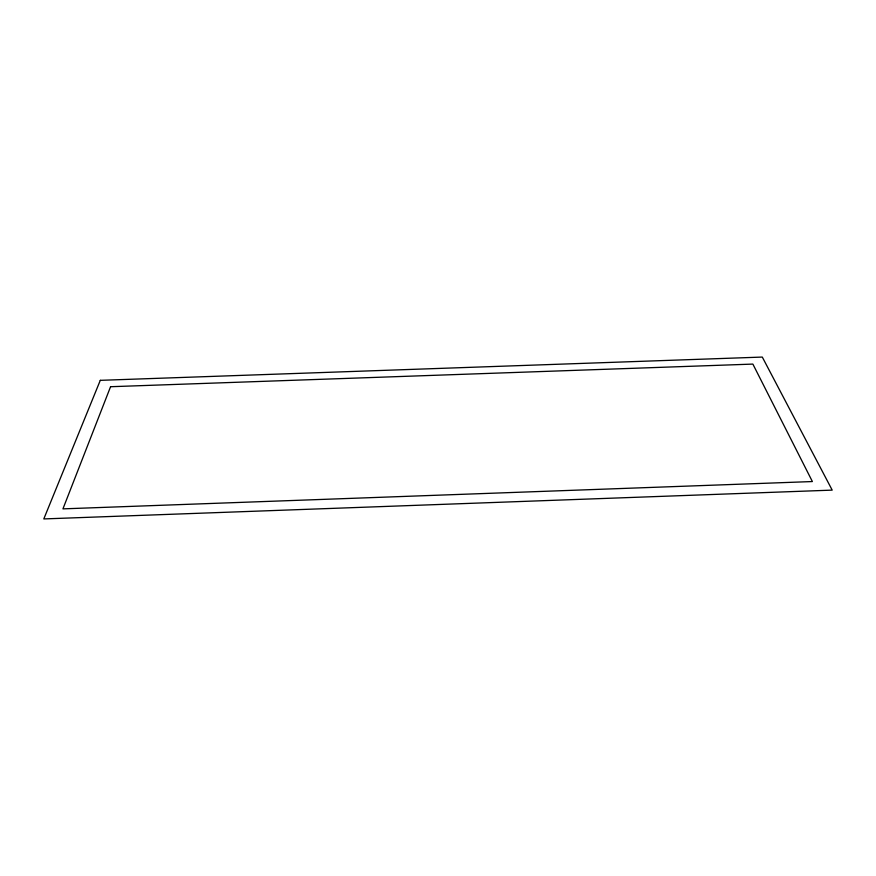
<?xml version="1.0" encoding="UTF-8"?>
<svg xmlns="http://www.w3.org/2000/svg" width="876" height="876" viewBox="0 0 876 876"><rect width="100%" height="100%" fill="white"/><g stroke="black" fill="none" stroke-linecap="round" stroke-linejoin="round"><path stroke-width="1.31" d="M110.562 386.721L62.941 508.868L812.38 481.548L752.867 364.087L110.562 386.721M100.291 380.337L43.8 518.931L832.2 490.122L762.295 357.069L100.291 380.337"/></g></svg>
